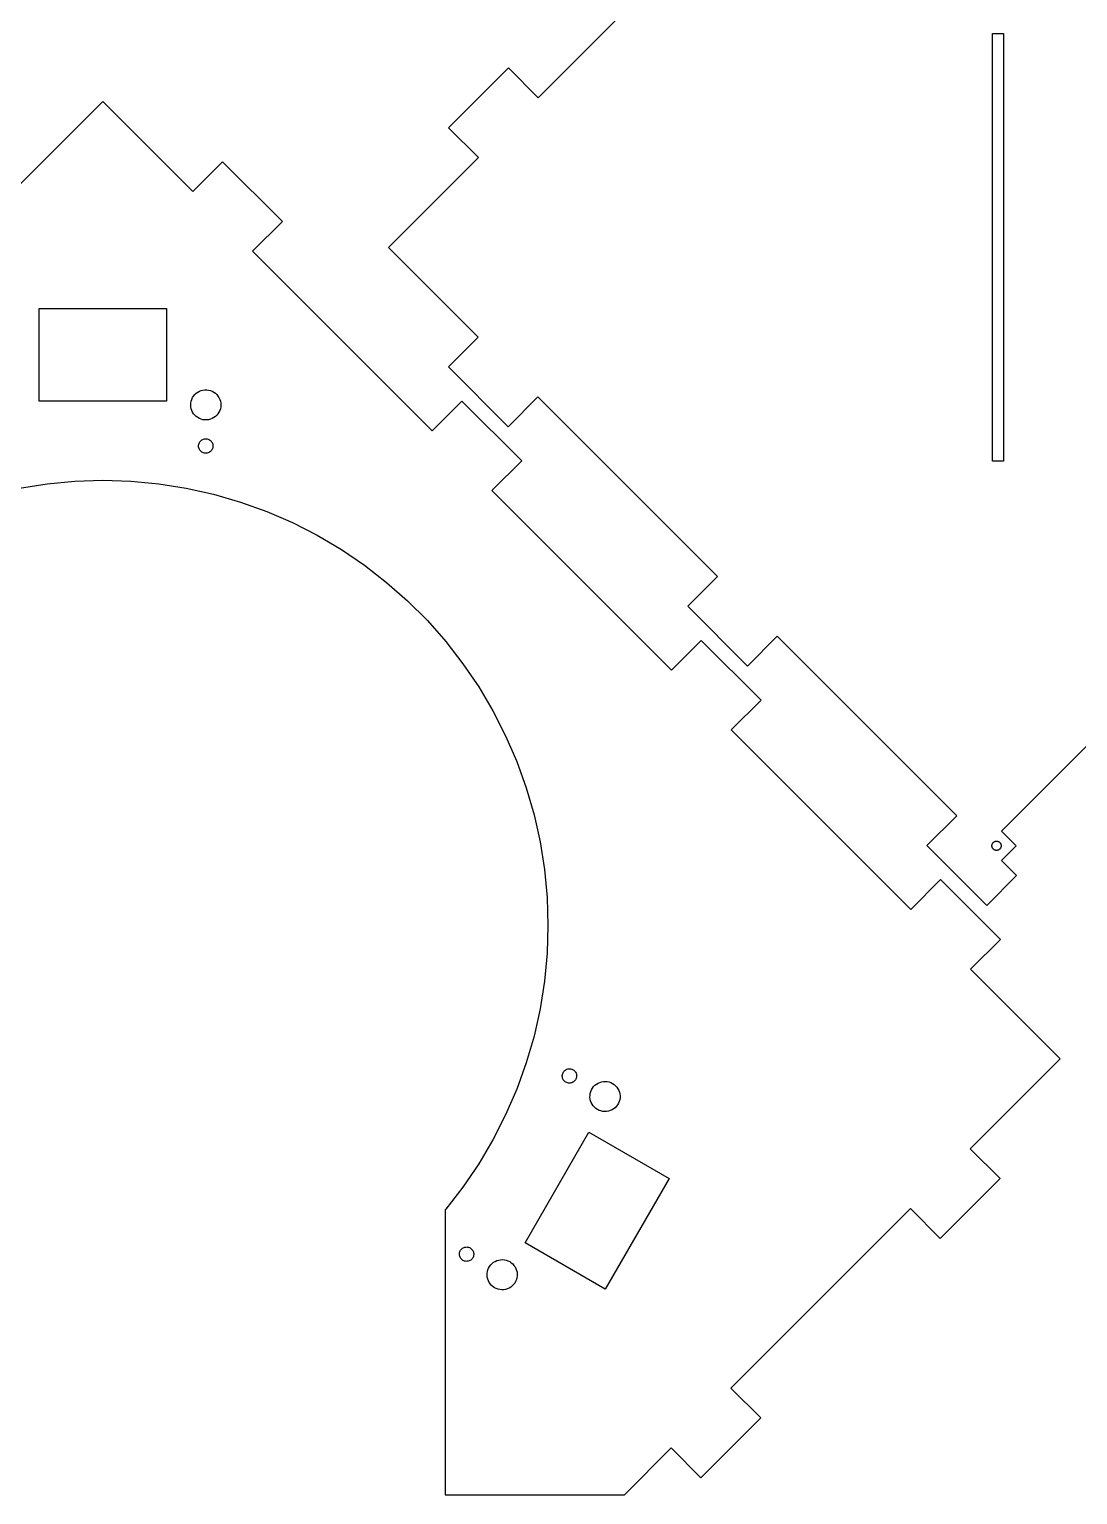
# Model space of a CAD drawing. Extents: x 0 to 997, y 13 to 1900.
# Drawn here: x 485.5 to 791.7, y 12.7 to 440.7 of the extents above; entities that cross this region are included whole.
import ezdxf

# ---------------------------------------------------------------- set-up
doc = ezdxf.new("R2010")
doc.units = 0
doc.layers.get('0').update_dxf_attribs({"linetype": 'CONTINUOUS'})

msp = doc.modelspace()

# ---------------------------------------------------------------- linework, layer by layer
for p, q in [((686.559, 473.134), (634.136, 420.711)), ((766.825, 314.535), (766.825, 439.435)), ((766.825, 439.435), (770, 439.435)), ((770, 439.435), (770, 314.535)), ((625.438, 429.408), (607.964, 411.934)), ((634.136, 420.711), (625.438, 429.408)), ((506.985, 419.59), (480.813, 393.418)), ((533.236, 393.339), (506.985, 419.59)), ((607.964, 411.934), (616.661, 403.236)), ((616.661, 403.236), (590.41, 376.985)), ((541.934, 402.036), (533.236, 393.339)), ((559.408, 384.562), (541.934, 402.036)), ((550.711, 375.864), (559.408, 384.562)), ((590.41, 376.985), (616.582, 350.813)), ((603.134, 323.441), (550.711, 375.864)), ((488.36, 332.135), (488.36, 359.185)), ((488.36, 359.185), (525.61, 359.185)), ((525.61, 359.185), (525.61, 332.135)), ((616.582, 350.813), (607.884, 342.116)), ((607.884, 342.116), (625.359, 324.641)), ((533.475, 333.581), (533.827, 334.007)), ((533.827, 334.007), (534.23, 334.385)), ((534.23, 334.385), (534.677, 334.71)), ((534.677, 334.71), (535.161, 334.976)), ((535.161, 334.976), (535.675, 335.18)), ((535.675, 335.18), (536.21, 335.317)), ((536.21, 335.317), (536.759, 335.386)), ((536.759, 335.386), (537.311, 335.386)), ((537.311, 335.386), (537.859, 335.317)), ((537.859, 335.317), (538.395, 335.18)), ((538.395, 335.18), (538.908, 334.976)), ((538.908, 334.976), (539.392, 334.71)), ((539.392, 334.71), (539.839, 334.385)), ((539.839, 334.385), (540.242, 334.007)), ((540.242, 334.007), (540.594, 333.581)), ((525.61, 332.135), (488.36, 332.135)), ((532.635, 330.995), (532.67, 331.546)), ((532.67, 330.443), (532.635, 330.995)), ((532.67, 331.546), (532.773, 332.089)), ((532.773, 329.901), (532.67, 330.443)), ((532.773, 332.089), (532.944, 332.615)), ((532.944, 329.375), (532.773, 329.901)), ((532.944, 332.615), (533.179, 333.115)), ((533.179, 333.115), (533.475, 333.581)), ((540.594, 333.581), (540.891, 333.115)), ((540.891, 333.115), (541.126, 332.615)), ((541.126, 332.615), (541.297, 332.089)), ((541.297, 329.901), (541.126, 329.375)), ((541.297, 332.089), (541.4, 331.546)), ((541.4, 330.443), (541.297, 329.901)), ((541.4, 331.546), (541.435, 330.995)), ((541.435, 330.995), (541.4, 330.443)), ((611.831, 332.139), (603.134, 323.441)), ((629.305, 314.664), (611.831, 332.139)), ((625.359, 324.641), (634.056, 333.339)), ((634.056, 333.339), (686.479, 280.916)), ((533.179, 328.875), (532.944, 329.375)), ((533.475, 328.409), (533.179, 328.875)), ((533.827, 327.983), (533.475, 328.409)), ((534.23, 327.605), (533.827, 327.983)), ((534.677, 327.28), (534.23, 327.605)), ((535.161, 327.014), (534.677, 327.28)), ((535.675, 326.81), (535.161, 327.014)), ((536.21, 326.673), (535.675, 326.81)), ((536.759, 326.604), (536.21, 326.673)), ((537.311, 326.604), (536.759, 326.604)), ((537.859, 326.673), (537.311, 326.604)), ((538.395, 326.81), (537.859, 326.673)), ((538.908, 327.014), (538.395, 326.81)), ((539.392, 327.28), (538.908, 327.014)), ((539.839, 327.605), (539.392, 327.28)), ((540.242, 327.983), (539.839, 327.605)), ((540.594, 328.409), (540.242, 327.983)), ((540.891, 328.875), (540.594, 328.409)), ((541.126, 329.375), (540.891, 328.875)), ((536.141, 320.895), (536.386, 320.992)), ((536.386, 320.992), (536.641, 321.058)), ((536.641, 321.058), (536.903, 321.091)), ((536.903, 321.091), (537.167, 321.091)), ((537.167, 321.091), (537.428, 321.058)), ((537.428, 321.058), (537.684, 320.992)), ((537.684, 320.992), (537.929, 320.895)), ((534.935, 318.995), (534.951, 319.258)), ((534.951, 318.732), (534.935, 318.995)), ((534.951, 319.258), (535.001, 319.517)), ((535.001, 318.473), (534.951, 318.732)), ((535.001, 319.517), (535.082, 319.768)), ((535.082, 318.222), (535.001, 318.473)), ((535.082, 319.768), (535.195, 320.007)), ((535.195, 317.983), (535.082, 318.222)), ((535.195, 320.007), (535.336, 320.229)), ((535.336, 317.761), (535.195, 317.983)), ((535.336, 320.229), (535.504, 320.432)), ((535.504, 317.557), (535.336, 317.761)), ((535.504, 320.432), (535.696, 320.613)), ((535.696, 317.377), (535.504, 317.557)), ((535.696, 320.613), (535.91, 320.768)), ((535.91, 317.222), (535.696, 317.377)), ((535.91, 320.768), (536.141, 320.895)), ((536.141, 317.095), (535.91, 317.222)), ((536.386, 316.998), (536.141, 317.095)), ((536.641, 316.932), (536.386, 316.998)), ((536.903, 316.899), (536.641, 316.932)), ((537.167, 316.899), (536.903, 316.899)), ((537.428, 316.932), (537.167, 316.899)), ((537.684, 316.998), (537.428, 316.932)), ((537.929, 317.095), (537.684, 316.998)), ((537.929, 320.895), (538.16, 320.768)), ((538.16, 317.222), (537.929, 317.095)), ((538.16, 320.768), (538.373, 320.613)), ((538.373, 317.377), (538.16, 317.222)), ((538.373, 320.613), (538.566, 320.432)), ((538.566, 317.557), (538.373, 317.377)), ((538.566, 320.432), (538.734, 320.229)), ((538.734, 317.761), (538.566, 317.557)), ((538.734, 320.229), (538.875, 320.007)), ((538.875, 317.983), (538.734, 317.761)), ((538.875, 320.007), (538.987, 319.768)), ((538.987, 318.222), (538.875, 317.983)), ((538.987, 319.768), (539.069, 319.517)), ((539.069, 318.473), (538.987, 318.222)), ((539.069, 319.517), (539.118, 319.258)), ((539.118, 318.732), (539.069, 318.473)), ((539.118, 319.258), (539.135, 318.995)), ((539.135, 318.995), (539.118, 318.732)), ((620.608, 305.967), (629.305, 314.664)), ((770, 314.535), (766.825, 314.535)), ((490.692, 307.97), (498.822, 308.738)), ((498.822, 308.738), (506.985, 308.995)), ((506.985, 308.995), (515.148, 308.738)), ((515.148, 308.738), (523.278, 307.97)), ((482.625, 306.692), (490.692, 307.97)), ((523.278, 307.97), (531.344, 306.692)), ((531.344, 306.692), (539.315, 304.911)), ((539.315, 304.911), (547.157, 302.632)), ((673.031, 253.544), (620.608, 305.967)), ((547.157, 302.632), (554.841, 299.866)), ((554.841, 299.866), (562.336, 296.622)), ((562.336, 296.622), (569.613, 292.915)), ((569.613, 292.915), (576.642, 288.758)), ((576.642, 288.758), (583.397, 284.167)), ((583.397, 284.167), (589.85, 279.162)), ((589.85, 279.162), (595.976, 273.761)), ((686.479, 280.916), (677.782, 272.218)), ((595.976, 273.761), (601.751, 267.986)), ((677.782, 272.218), (695.256, 254.744)), ((769.432, 206.519), (834.415, 271.502)), ((601.751, 267.986), (607.152, 261.86)), ((607.152, 261.86), (612.157, 255.407)), ((681.729, 262.241), (673.031, 253.544)), ((699.203, 244.767), (681.729, 262.241)), ((695.256, 254.744), (703.954, 263.441)), ((703.954, 263.441), (756.377, 211.018)), ((612.157, 255.407), (616.747, 248.652)), ((616.747, 248.652), (620.905, 241.623)), ((690.506, 236.069), (699.203, 244.767)), ((620.905, 241.623), (624.612, 234.346)), ((742.929, 183.646), (690.506, 236.069)), ((624.612, 234.346), (627.856, 226.851)), ((627.856, 226.851), (630.622, 219.167)), ((630.622, 219.167), (632.901, 211.325)), ((632.901, 211.325), (634.682, 203.355)), ((756.377, 211.018), (747.679, 202.321)), ((773.71, 202.241), (769.432, 206.519)), ((634.682, 203.355), (635.96, 195.288)), ((747.679, 202.321), (765.154, 184.846)), ((766.633, 202.283), (766.638, 202.368)), ((766.633, 202.199), (766.633, 202.283)), ((766.638, 202.114), (766.633, 202.199)), ((766.638, 202.368), (766.649, 202.452)), ((766.649, 202.03), (766.638, 202.114)), ((766.649, 202.452), (766.665, 202.536)), ((766.665, 201.947), (766.649, 202.03)), ((766.665, 202.536), (766.686, 202.618)), ((766.686, 201.864), (766.665, 201.947)), ((766.686, 202.618), (766.712, 202.698)), ((766.712, 201.784), (766.686, 201.864)), ((766.712, 202.698), (766.743, 202.777)), ((766.743, 201.705), (766.712, 201.784)), ((766.743, 202.777), (766.779, 202.854)), ((766.779, 201.628), (766.743, 201.705)), ((766.779, 202.854), (766.82, 202.928)), ((766.82, 201.554), (766.779, 201.628)), ((766.82, 202.928), (766.866, 203)), ((766.866, 201.482), (766.82, 201.554)), ((766.866, 203), (766.915, 203.068)), ((766.915, 201.414), (766.866, 201.482)), ((766.915, 203.068), (766.969, 203.134)), ((766.969, 201.348), (766.915, 201.414)), ((766.969, 203.134), (767.028, 203.196)), ((767.028, 201.286), (766.969, 201.348)), ((767.028, 203.196), (767.089, 203.254)), ((767.089, 201.228), (767.028, 201.286)), ((767.089, 203.254), (767.155, 203.308)), ((767.155, 201.174), (767.089, 201.228)), ((767.155, 203.308), (767.223, 203.358)), ((767.223, 201.124), (767.155, 201.174)), ((767.223, 203.358), (767.295, 203.403)), ((767.295, 203.403), (767.369, 203.444)), ((767.369, 203.444), (767.446, 203.48)), ((767.446, 203.48), (767.525, 203.511)), ((767.525, 203.511), (767.606, 203.537)), ((767.606, 203.537), (767.688, 203.559)), ((767.688, 203.559), (767.771, 203.574)), ((767.771, 203.574), (767.855, 203.585)), ((767.855, 203.585), (767.94, 203.59)), ((767.94, 203.59), (768.025, 203.59)), ((768.025, 203.59), (768.109, 203.585)), ((768.109, 203.585), (768.193, 203.574)), ((768.193, 203.574), (768.277, 203.559)), ((768.277, 203.559), (768.359, 203.537)), ((768.359, 203.537), (768.439, 203.511)), ((768.439, 203.511), (768.518, 203.48)), ((768.518, 203.48), (768.595, 203.444)), ((768.595, 203.444), (768.669, 203.403)), ((768.669, 203.403), (768.741, 203.358)), ((768.741, 203.358), (768.81, 203.308)), ((768.81, 201.174), (768.741, 201.124)), ((768.81, 203.308), (768.875, 203.254)), ((768.875, 201.228), (768.81, 201.174)), ((768.875, 203.254), (768.937, 203.196)), ((768.937, 201.286), (768.875, 201.228)), ((768.937, 203.196), (768.995, 203.134)), ((768.995, 201.348), (768.937, 201.286)), ((768.995, 203.134), (769.049, 203.068)), ((769.049, 201.414), (768.995, 201.348)), ((769.049, 203.068), (769.099, 203)), ((769.099, 201.482), (769.049, 201.414)), ((769.099, 203), (769.144, 202.928)), ((769.144, 201.554), (769.099, 201.482)), ((769.144, 202.928), (769.185, 202.854)), ((769.185, 201.628), (769.144, 201.554)), ((769.185, 202.854), (769.221, 202.777)), ((769.221, 201.705), (769.185, 201.628)), ((769.221, 202.777), (769.252, 202.698)), ((769.252, 201.784), (769.221, 201.705)), ((769.252, 202.698), (769.279, 202.618)), ((769.279, 201.864), (769.252, 201.784)), ((769.279, 202.618), (769.3, 202.536)), ((769.3, 201.947), (769.279, 201.864)), ((769.3, 202.536), (769.316, 202.452)), ((769.316, 202.03), (769.3, 201.947)), ((769.316, 202.452), (769.326, 202.368)), ((769.326, 202.114), (769.316, 202.03)), ((769.326, 202.368), (769.331, 202.283)), ((769.331, 202.199), (769.326, 202.114)), ((769.331, 202.283), (769.331, 202.199)), ((769.432, 197.963), (773.71, 202.241)), ((767.295, 201.079), (767.223, 201.124)), ((767.369, 201.038), (767.295, 201.079)), ((767.446, 201.002), (767.369, 201.038)), ((767.525, 200.971), (767.446, 201.002)), ((767.606, 200.945), (767.525, 200.971)), ((767.688, 200.924), (767.606, 200.945)), ((767.771, 200.908), (767.688, 200.924)), ((767.855, 200.897), (767.771, 200.908)), ((767.94, 200.892), (767.855, 200.897)), ((768.025, 200.892), (767.94, 200.892)), ((768.109, 200.897), (768.025, 200.892)), ((768.193, 200.908), (768.109, 200.897)), ((768.277, 200.924), (768.193, 200.908)), ((768.359, 200.945), (768.277, 200.924)), ((768.439, 200.971), (768.359, 200.945)), ((768.518, 201.002), (768.439, 200.971)), ((768.595, 201.038), (768.518, 201.002)), ((768.669, 201.079), (768.595, 201.038)), ((768.741, 201.124), (768.669, 201.079)), ((773.851, 193.544), (769.432, 197.963)), ((635.96, 195.288), (636.728, 187.158)), ((765.154, 184.846), (773.851, 193.544)), ((751.626, 192.344), (742.929, 183.646)), ((769.1, 174.869), (751.626, 192.344)), ((636.728, 187.158), (636.985, 178.995)), ((636.985, 178.995), (636.728, 170.832)), ((760.403, 166.172), (769.1, 174.869)), ((636.728, 170.832), (635.96, 162.702)), ((635.96, 162.702), (634.682, 154.635)), ((786.575, 140), (760.403, 166.172)), ((634.682, 154.635), (632.901, 146.665)), ((632.901, 146.665), (630.622, 138.823)), ((630.622, 138.823), (627.856, 131.139)), ((642.28, 136.88), (642.521, 136.987)), ((642.521, 136.987), (642.774, 137.064)), ((642.774, 137.064), (643.034, 137.107)), ((643.034, 137.107), (643.297, 137.119)), ((643.297, 137.119), (643.56, 137.096)), ((643.56, 137.096), (643.818, 137.042)), ((643.818, 137.042), (644.067, 136.955)), ((644.067, 136.955), (644.303, 136.838)), ((760.324, 113.749), (786.575, 140)), ((641.155, 134.931), (641.161, 135.195)), ((641.183, 134.669), (641.155, 134.931)), ((641.161, 135.195), (641.199, 135.456)), ((641.243, 134.412), (641.183, 134.669)), ((641.199, 135.456), (641.27, 135.71)), ((641.335, 134.165), (641.243, 134.412)), ((641.27, 135.71), (641.372, 135.953)), ((641.457, 133.931), (641.335, 134.165)), ((641.372, 135.953), (641.504, 136.181)), ((641.608, 133.715), (641.457, 133.931)), ((641.504, 136.181), (641.664, 136.391)), ((641.784, 133.519), (641.608, 133.715)), ((641.664, 136.391), (641.848, 136.58)), ((641.984, 133.346), (641.784, 133.519)), ((641.848, 136.58), (642.055, 136.743)), ((642.203, 133.2), (641.984, 133.346)), ((642.055, 136.743), (642.28, 136.88)), ((642.44, 133.083), (642.203, 133.2)), ((642.689, 132.996), (642.44, 133.083)), ((642.947, 132.942), (642.689, 132.996)), ((643.209, 132.919), (642.947, 132.942)), ((643.473, 132.931), (643.209, 132.919)), ((643.733, 132.975), (643.473, 132.931)), ((643.985, 133.051), (643.733, 132.975)), ((644.226, 133.158), (643.985, 133.051)), ((644.452, 133.295), (644.226, 133.158)), ((644.303, 136.838), (644.523, 136.692)), ((644.659, 133.458), (644.452, 133.295)), ((644.523, 136.692), (644.723, 136.519)), ((644.843, 133.647), (644.659, 133.458)), ((644.723, 136.519), (644.899, 136.323)), ((645.003, 133.857), (644.843, 133.647)), ((644.899, 136.323), (645.05, 136.107)), ((645.134, 134.085), (645.003, 133.857)), ((645.05, 136.107), (645.172, 135.873)), ((645.237, 134.328), (645.134, 134.085)), ((645.172, 135.873), (645.264, 135.626)), ((645.307, 134.582), (645.237, 134.328)), ((645.264, 135.626), (645.324, 135.369)), ((645.346, 134.843), (645.307, 134.582)), ((645.324, 135.369), (645.352, 135.107)), ((645.352, 135.107), (645.346, 134.843)), ((651.135, 132.632), (651.607, 132.918)), ((651.607, 132.918), (652.112, 133.143)), ((652.112, 133.143), (652.641, 133.303)), ((652.641, 133.303), (653.186, 133.395)), ((653.186, 133.395), (653.738, 133.418)), ((653.738, 133.418), (654.288, 133.372)), ((654.288, 133.372), (654.829, 133.257)), ((654.829, 133.257), (655.351, 133.075)), ((655.351, 133.075), (655.846, 132.83)), ((655.846, 132.83), (656.306, 132.524)), ((627.856, 131.139), (624.612, 123.644)), ((649.25, 128.835), (649.261, 129.387)), ((649.307, 128.285), (649.25, 128.835)), ((649.261, 129.387), (649.342, 129.934)), ((649.342, 129.934), (649.49, 130.466)), ((649.49, 130.466), (649.705, 130.975)), ((649.705, 130.975), (649.981, 131.454)), ((649.981, 131.454), (650.315, 131.894)), ((650.315, 131.894), (650.702, 132.289)), ((650.702, 132.289), (651.135, 132.632)), ((656.306, 132.524), (656.724, 132.163)), ((656.724, 132.163), (657.094, 131.752)), ((657.094, 131.752), (657.409, 131.298)), ((657.409, 131.298), (657.665, 130.809)), ((657.665, 130.809), (657.858, 130.291)), ((657.858, 130.291), (657.984, 129.753)), ((658.03, 128.651), (657.95, 128.104)), ((657.984, 129.753), (658.042, 129.203)), ((658.042, 129.203), (658.03, 128.651)), ((649.433, 127.747), (649.307, 128.285)), ((649.626, 127.229), (649.433, 127.747)), ((649.882, 126.74), (649.626, 127.229)), ((650.197, 126.286), (649.882, 126.74)), ((650.567, 125.875), (650.197, 126.286)), ((650.985, 125.514), (650.567, 125.875)), ((651.446, 125.208), (650.985, 125.514)), ((651.941, 124.963), (651.446, 125.208)), ((652.462, 124.781), (651.941, 124.963)), ((653.003, 124.666), (652.462, 124.781)), ((653.554, 124.62), (653.003, 124.666)), ((654.106, 124.643), (653.554, 124.62)), ((654.65, 124.735), (654.106, 124.643)), ((655.179, 124.895), (654.65, 124.735)), ((655.684, 125.12), (655.179, 124.895)), ((656.157, 125.406), (655.684, 125.12)), ((656.59, 125.749), (656.157, 125.406)), ((656.976, 126.144), (656.59, 125.749)), ((657.311, 126.584), (656.976, 126.144)), ((657.587, 127.063), (657.311, 126.584)), ((657.801, 127.572), (657.587, 127.063)), ((657.95, 128.104), (657.801, 127.572)), ((624.612, 123.644), (620.905, 116.367)), ((620.905, 116.367), (616.747, 109.337)), ((630.295, 86.2952), (648.92, 118.555)), ((648.92, 118.555), (672.346, 105.03)), ((769.021, 105.051), (760.324, 113.749)), ((616.747, 109.337), (612.157, 102.583)), ((672.346, 105.03), (653.721, 72.7702)), ((751.547, 87.5769), (769.021, 105.051)), ((612.157, 102.583), (607.152, 96.1298)), ((607.152, 96.1298), (606.985, 95.9407)), ((606.985, 95.9407), (606.985, 12.7208)), ((690.426, 43.8512), (742.849, 96.2743)), ((742.849, 96.2743), (751.547, 87.5769)), ((653.721, 72.7702), (630.295, 86.2952)), ((611.105, 82.883), (611.111, 83.1466)), ((611.133, 82.6207), (611.105, 82.883)), ((611.111, 83.1466), (611.149, 83.4075)), ((611.193, 82.364), (611.133, 82.6207)), ((611.149, 83.4075), (611.22, 83.6615)), ((611.285, 82.1168), (611.193, 82.364)), ((611.22, 83.6615), (611.322, 83.9046)), ((611.407, 81.883), (611.285, 82.1168)), ((611.322, 83.9046), (611.454, 84.133)), ((611.558, 81.6665), (611.407, 81.883)), ((611.454, 84.133), (611.614, 84.3431)), ((611.734, 81.4705), (611.558, 81.6665)), ((611.614, 84.3431), (611.798, 84.5315)), ((611.934, 81.2982), (611.734, 81.4705)), ((611.798, 84.5315), (612.005, 84.6953)), ((612.005, 84.6953), (612.23, 84.8319)), ((612.23, 84.8319), (612.471, 84.9392)), ((612.471, 84.9392), (612.724, 85.0154)), ((612.724, 85.0154), (612.984, 85.0594)), ((612.984, 85.0594), (613.247, 85.0704)), ((613.247, 85.0704), (613.51, 85.0484)), ((613.51, 85.0484), (613.768, 84.9935)), ((613.768, 84.9935), (614.017, 84.9068)), ((614.017, 84.9068), (614.253, 84.7896)), ((614.253, 84.7896), (614.473, 84.6436)), ((614.609, 81.4103), (614.402, 81.2465)), ((614.473, 84.6436), (614.673, 84.4713)), ((614.793, 81.5987), (614.609, 81.4103)), ((614.673, 84.4713), (614.849, 84.2753)), ((614.953, 81.8088), (614.793, 81.5987)), ((614.849, 84.2753), (615, 84.0588)), ((615.084, 82.0372), (614.953, 81.8088)), ((615, 84.0588), (615.122, 83.825)), ((615.187, 82.2803), (615.084, 82.0372)), ((615.122, 83.825), (615.214, 83.5779)), ((615.257, 82.5343), (615.187, 82.2803)), ((615.214, 83.5779), (615.274, 83.3211)), ((615.296, 82.7952), (615.257, 82.5343)), ((615.274, 83.3211), (615.302, 83.0588)), ((615.302, 83.0588), (615.296, 82.7952)), ((622.591, 81.2547), (623.136, 81.3468)), ((623.136, 81.3468), (623.688, 81.3699)), ((623.688, 81.3699), (624.238, 81.3237)), ((624.238, 81.3237), (624.779, 81.2088)), ((612.153, 81.1523), (611.934, 81.2982)), ((612.39, 81.035), (612.153, 81.1523)), ((612.639, 80.9483), (612.39, 81.035)), ((612.897, 80.8934), (612.639, 80.9483)), ((613.159, 80.8714), (612.897, 80.8934)), ((613.423, 80.8824), (613.159, 80.8714)), ((613.683, 80.9264), (613.423, 80.8824)), ((613.935, 81.0026), (613.683, 80.9264)), ((614.176, 81.1099), (613.935, 81.0026)), ((614.402, 81.2465), (614.176, 81.1099)), ((619.2, 76.7867), (619.211, 77.3391)), ((619.211, 77.3391), (619.292, 77.8857)), ((619.292, 77.8857), (619.44, 78.4179)), ((619.44, 78.4179), (619.655, 78.9273)), ((619.655, 78.9273), (619.931, 79.4058)), ((619.931, 79.4058), (620.265, 79.8459)), ((620.265, 79.8459), (620.652, 80.2407)), ((620.652, 80.2407), (621.085, 80.584)), ((621.085, 80.584), (621.557, 80.8702)), ((621.557, 80.8702), (622.062, 81.0949)), ((622.062, 81.0949), (622.591, 81.2547)), ((624.779, 81.2088), (625.301, 81.0271)), ((625.301, 81.0271), (625.796, 80.7814)), ((625.796, 80.7814), (626.256, 80.4756)), ((626.256, 80.4756), (626.674, 80.1146)), ((626.674, 80.1146), (627.044, 79.7039)), ((627.044, 79.7039), (627.359, 79.2502)), ((627.359, 79.2502), (627.615, 78.7605)), ((627.615, 78.7605), (627.808, 78.2426)), ((627.808, 78.2426), (627.934, 77.7047)), ((627.934, 77.7047), (627.992, 77.1552)), ((627.992, 77.1552), (627.98, 76.6027)), ((619.257, 76.2371), (619.2, 76.7867)), ((619.383, 75.6992), (619.257, 76.2371)), ((619.576, 75.1813), (619.383, 75.6992)), ((619.832, 74.6916), (619.576, 75.1813)), ((620.147, 74.2379), (619.832, 74.6916)), ((620.517, 73.8272), (620.147, 74.2379)), ((620.935, 73.4662), (620.517, 73.8272)), ((621.396, 73.1604), (620.935, 73.4662)), ((621.891, 72.9147), (621.396, 73.1604)), ((622.412, 72.733), (621.891, 72.9147)), ((625.129, 72.8469), (624.6, 72.6872)), ((625.634, 73.0716), (625.129, 72.8469)), ((626.107, 73.3578), (625.634, 73.0716)), ((626.54, 73.7011), (626.107, 73.3578)), ((626.926, 74.0959), (626.54, 73.7011)), ((627.261, 74.536), (626.926, 74.0959)), ((627.537, 75.0145), (627.261, 74.536)), ((627.751, 75.5239), (627.537, 75.0145)), ((627.9, 76.0561), (627.751, 75.5239)), ((627.98, 76.6027), (627.9, 76.0561)), ((622.953, 72.6181), (622.412, 72.733)), ((623.504, 72.5719), (622.953, 72.6181)), ((624.056, 72.595), (623.504, 72.5719)), ((624.6, 72.6872), (624.056, 72.595)), ((699.123, 35.1538), (690.426, 43.8512)), ((681.649, 17.6794), (699.123, 35.1538)), ((659.296, 12.7208), (672.952, 26.3768)), ((672.952, 26.3768), (681.649, 17.6794)), ((606.985, 12.7208), (659.296, 12.7208))]:
    msp.add_line(p, q)

doc.saveas('drawing.dxf')
